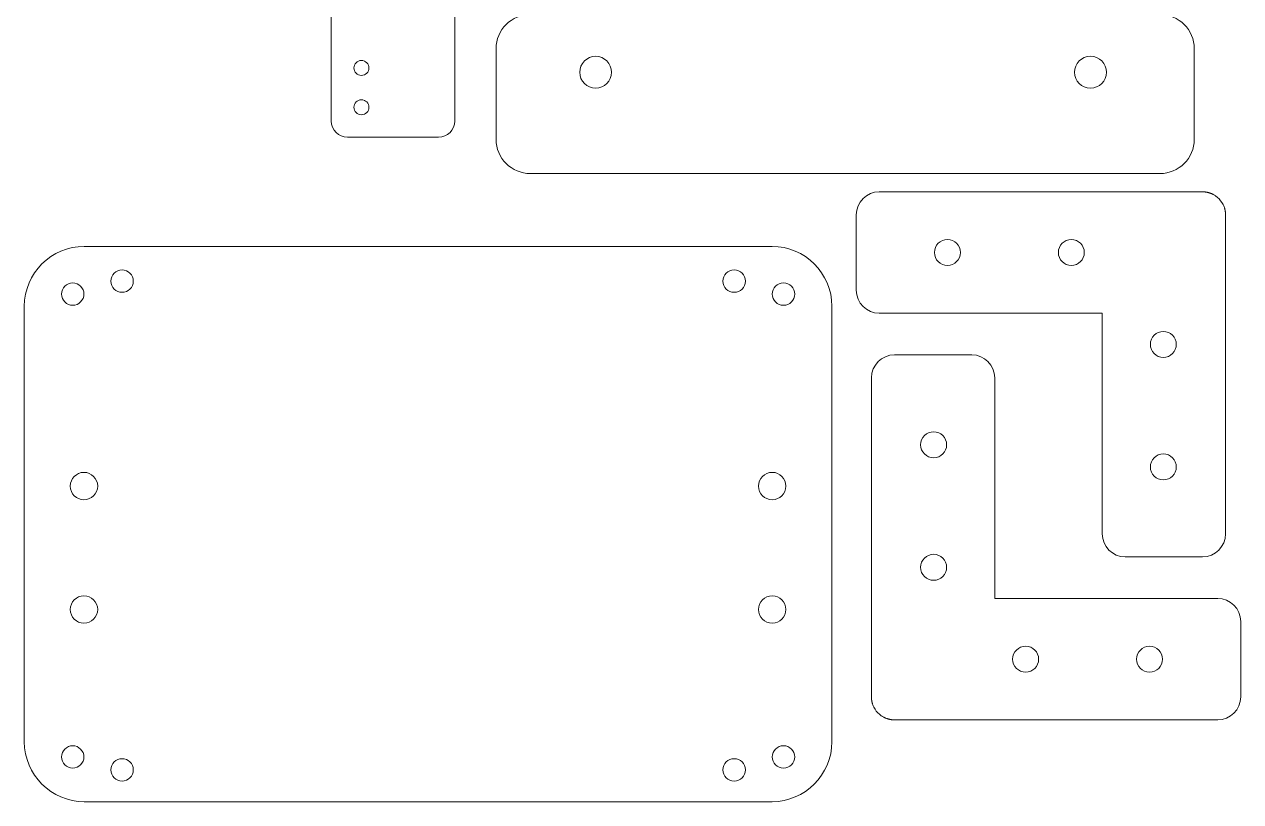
# Model space of a CAD drawing. Header units: centimetres. Extents: x -18.7 to 18.7, y -29.2 to 29.2.
# Drawn here: x -0.95 to 18.73, y -6.36 to 6.23 of the extents above; entities that cross this region are included whole.
import ezdxf

# ---------------------------------------------------------------- set-up
doc = ezdxf.new("R2010")
doc.units = ezdxf.units.CM
doc.header["$MEASUREMENT"] = 0
doc.layers.add('Capa 1', color=7, linetype='Continuous')

msp = doc.modelspace()

# ---------------------------------------------------------------- linework, layer by layer
at = {"layer": 'Capa 1', "color": 250, "lineweight": 20}
for centre, major_axis in [((8.29394, 5.45067), (0, 0.2574)), ((16.29854, 5.45067), (0, 0.2574)), ((0.63388, 2.06851), (0, 0.18114)), ((10.53542, 2.06851), (0, 0.18114)), ((-0.16424, 1.85887), (0, 0.18114)), ((11.33354, 1.85887), (0, 0.18114)), ((0.01815, -1.24919), (0, 0.22126)), ((11.15115, -1.24919), (0, 0.22126)), ((0.01815, -3.24903), (0, 0.22126)), ((11.15115, -3.24903), (0, 0.22126)), ((-0.16424, -5.63541), (0, 0.18114)), ((11.33354, -5.63541), (0, 0.18114)), ((0.63388, -5.84505), (0, 0.18114)), ((10.53542, -5.84505), (0, 0.18114))]:
    msp.add_ellipse(centre, major_axis=major_axis, ratio=1, dxfattribs=at)
for points, knots in [([(7.25306, 11.40814), (7.25306, 11.40814), (17.40721, 11.40814), (17.40721, 11.40814), (17.40721, 11.40814), (17.72062, 11.40814), (17.97704, 11.15172), (17.97704, 10.83831), (17.97704, 10.83831), (17.97704, 10.83831), (17.97704, 9.33841), (17.97704, 9.33841), (17.97704, 9.33841), (17.97704, 9.025), (17.72062, 8.76858), (17.40721, 8.76858), (17.40721, 8.76858), (17.40721, 8.76858), (16.97778, 8.76858), (16.97778, 8.76858), (16.97778, 8.76858), (16.97778, 8.76858), (16.98077, 6.38604), (16.98077, 6.38604), (16.98077, 6.38604), (16.98077, 6.38604), (17.42099, 6.38604), (17.42099, 6.38604), (17.42099, 6.38604), (17.72682, 6.38604), (17.97704, 6.13582), (17.97704, 5.82999), (17.97704, 5.82999), (17.97704, 5.82999), (17.97704, 4.36638), (17.97704, 4.36638), (17.97704, 4.36638), (17.97704, 4.06055), (17.72682, 3.81033), (17.42099, 3.81033), (17.42099, 3.81033), (17.42099, 3.81033), (7.23928, 3.81033), (7.23928, 3.81033), (7.23928, 3.81033), (6.93345, 3.81033), (6.68323, 4.06055), (6.68323, 4.36638), (6.68323, 4.36638), (6.68323, 4.36638), (6.68323, 5.82999), (6.68323, 5.82999), (6.68323, 5.82999), (6.68323, 6.13582), (6.93345, 6.38604), (7.23928, 6.38604), (7.23928, 6.38604), (7.23928, 6.38604), (7.6795, 6.38604), (7.6795, 6.38604), (7.6795, 6.38604), (7.6795, 6.38604), (7.6825, 8.76858), (7.6825, 8.76858), (7.6825, 8.76858), (7.6825, 8.76858), (7.25306, 8.76858), (7.25306, 8.76858), (7.25306, 8.76858), (6.93966, 8.76858), (6.68323, 9.025), (6.68323, 9.33841), (6.68323, 9.33841), (6.68323, 9.33841), (6.68323, 10.83831), (6.68323, 10.83831), (6.68323, 10.83831), (6.68323, 11.15172), (6.93965, 11.40814), (7.25306, 11.40814)], [0, 0, 0, 0, 0.04761905, 0.04761905, 0.04761905, 0.04761905, 0.0952381, 0.0952381, 0.0952381, 0.0952381, 0.14285714, 0.14285714, 0.14285714, 0.14285714, 0.19047619, 0.19047619, 0.19047619, 0.19047619, 0.23809524, 0.23809524, 0.23809524, 0.23809524, 0.28571429, 0.28571429, 0.28571429, 0.28571429, 0.33333333, 0.33333333, 0.33333333, 0.33333333, 0.38095238, 0.38095238, 0.38095238, 0.38095238, 0.42857143, 0.42857143, 0.42857143, 0.42857143, 0.47619048, 0.47619048, 0.47619048, 0.47619048, 0.52380952, 0.52380952, 0.52380952, 0.52380952, 0.57142857, 0.57142857, 0.57142857, 0.57142857, 0.61904762, 0.61904762, 0.61904762, 0.61904762, 0.66666667, 0.66666667, 0.66666667, 0.66666667, 0.71428571, 0.71428571, 0.71428571, 0.71428571, 0.76190476, 0.76190476, 0.76190476, 0.76190476, 0.80952381, 0.80952381, 0.80952381, 0.80952381, 0.85714286, 0.85714286, 0.85714286, 0.85714286, 0.9047619, 0.9047619, 0.9047619, 0.9047619, 1, 1, 1, 1]), ([(6.01574, 7.69432), (6.01574, 7.69432), (6.01574, 4.66054), (6.01574, 4.66054), (6.01574, 4.66054), (6.01574, 4.51645), (5.89785, 4.39856), (5.75376, 4.39856), (5.75376, 4.39856), (5.75376, 4.39856), (4.28052, 4.39856), (4.28052, 4.39856), (4.28052, 4.39856), (4.13643, 4.39856), (4.01854, 4.51645), (4.01854, 4.66054), (4.01854, 4.66054), (4.01854, 4.66054), (4.01854, 7.69432), (4.01854, 7.69432), (4.01854, 7.69432), (4.01854, 7.83841), (4.13643, 7.9563), (4.28052, 7.9563), (4.28052, 7.9563), (4.28052, 7.9563), (5.75376, 7.9563), (5.75376, 7.9563), (5.75376, 7.9563), (5.89785, 7.9563), (6.01574, 7.83841), (6.01574, 7.69432)], [0, 0, 0, 0, 0.11111111, 0.11111111, 0.11111111, 0.11111111, 0.22222222, 0.22222222, 0.22222222, 0.22222222, 0.33333333, 0.33333333, 0.33333333, 0.33333333, 0.44444444, 0.44444444, 0.44444444, 0.44444444, 0.55555556, 0.55555556, 0.55555556, 0.55555556, 0.66666667, 0.66666667, 0.66666667, 0.66666667, 0.77777778, 0.77777778, 0.77777778, 0.77777778, 1, 1, 1, 1]), ([(4.62752, 5.51926), (4.62752, 5.58617), (4.57328, 5.64041), (4.50637, 5.64041), (4.50637, 5.64041), (4.43946, 5.64041), (4.38522, 5.58617), (4.38522, 5.51926), (4.38522, 5.51926), (4.38522, 5.45235), (4.43946, 5.39811), (4.50637, 5.39811), (4.50637, 5.39811), (4.57328, 5.39811), (4.62752, 5.45235), (4.62752, 5.51926)], [0, 0, 0, 0, 0.2, 0.2, 0.2, 0.2, 0.4, 0.4, 0.4, 0.4, 0.6, 0.6, 0.6, 0.6, 1, 1, 1, 1]), ([(4.62752, 4.8835), (4.62752, 4.95041), (4.57328, 5.00465), (4.50637, 5.00465), (4.50637, 5.00465), (4.43946, 5.00465), (4.38522, 4.95041), (4.38522, 4.8835), (4.38522, 4.8835), (4.38522, 4.81659), (4.43946, 4.76235), (4.50637, 4.76235), (4.50637, 4.76235), (4.57328, 4.76235), (4.62752, 4.81659), (4.62752, 4.8835)], [0, 0, 0, 0, 0.2, 0.2, 0.2, 0.2, 0.4, 0.4, 0.4, 0.4, 0.6, 0.6, 0.6, 0.6, 1, 1, 1, 1]), ([(18.48348, 3.1411), (18.48348, 3.1411), (18.48348, 1.92183), (18.48348, 1.92183), (18.48348, 1.92183), (18.48348, 1.92183), (18.48348, -2.022), (18.48348, -2.022), (18.48348, -2.022), (18.48348, -2.22728), (18.31619, -2.39524), (18.11172, -2.39524), (18.11172, -2.39524), (18.11172, -2.39524), (16.86008, -2.39524), (16.86008, -2.39524), (16.86008, -2.39524), (16.6556, -2.39524), (16.48831, -2.22728), (16.48831, -2.022), (16.48831, -2.022), (16.48831, -2.022), (16.48831, 1.54863), (16.48831, 1.54863), (16.48831, 1.54863), (16.48831, 1.54863), (12.8821, 1.54863), (12.8821, 1.54863), (12.8821, 1.54863), (12.67765, 1.54863), (12.51037, 1.71657), (12.51037, 1.92183), (12.51037, 1.92183), (12.51037, 1.92183), (12.51037, 3.14114), (12.51037, 3.14114), (12.51037, 3.14114), (12.51037, 3.3464), (12.67765, 3.51434), (12.8821, 3.51434), (12.8821, 3.51434), (12.8821, 3.51434), (16.86008, 3.51434), (16.86008, 3.51434), (16.86008, 3.51434), (16.86008, 3.51434), (18.11172, 3.51434), (18.11172, 3.51434), (18.11172, 3.51434), (18.11172, 3.51434), (18.11175, 3.51434), (18.11175, 3.51434), (18.11175, 3.51434), (18.11493, 3.51434), (18.11811, 3.5143), (18.12127, 3.51422), (18.12127, 3.51422), (18.12127, 3.51422), (18.1213, 3.51422), (18.1213, 3.51422), (18.1213, 3.51422), (18.12447, 3.51414), (18.12762, 3.51402), (18.13077, 3.51385), (18.13077, 3.51385), (18.13077, 3.51385), (18.1308, 3.51385), (18.1308, 3.51385), (18.1308, 3.51385), (18.13395, 3.51369), (18.13709, 3.51349), (18.14021, 3.51325), (18.14021, 3.51325), (18.14021, 3.51325), (18.14024, 3.51325), (18.14024, 3.51325), (18.14024, 3.51325), (18.14337, 3.51301), (18.14649, 3.51272), (18.14959, 3.5124), (18.14959, 3.5124), (18.14959, 3.5124), (18.14962, 3.5124), (18.14962, 3.5124), (18.14962, 3.5124), (18.15273, 3.51208), (18.15581, 3.51173), (18.1589, 3.51133), (18.1589, 3.51133), (18.1589, 3.51133), (18.15892, 3.51133), (18.15892, 3.51133), (18.15892, 3.51133), (18.16201, 3.51093), (18.16507, 3.5105), (18.16813, 3.51002), (18.16813, 3.51002), (18.16813, 3.51002), (18.16816, 3.51002), (18.16816, 3.51002), (18.16816, 3.51002), (18.17122, 3.50955), (18.17427, 3.50903), (18.17731, 3.50848), (18.17731, 3.50848), (18.17731, 3.50848), (18.17733, 3.50848), (18.17733, 3.50848), (18.17733, 3.50848), (18.18037, 3.50793), (18.18339, 3.50734), (18.1864, 3.50672), (18.1864, 3.50672), (18.1864, 3.50672), (18.18642, 3.50672), (18.18642, 3.50672), (18.18642, 3.50672), (18.18943, 3.5061), (18.19242, 3.50544), (18.19541, 3.50474), (18.19541, 3.50474), (18.19541, 3.50474), (18.19544, 3.50474), (18.19544, 3.50474), (18.19544, 3.50474), (18.19841, 3.50404), (18.20138, 3.50331), (18.20434, 3.50254), (18.20434, 3.50254), (18.20434, 3.50254), (18.20436, 3.50254), (18.20436, 3.50254), (18.20436, 3.50254), (18.20732, 3.50177), (18.21026, 3.50096), (18.2132, 3.50012), (18.2132, 3.50012), (18.2132, 3.50012), (18.21322, 3.50012), (18.21322, 3.50012), (18.21322, 3.50012), (18.21614, 3.49928), (18.21905, 3.4984), (18.22195, 3.49749), (18.22195, 3.49749), (18.22195, 3.49749), (18.22197, 3.49749), (18.22197, 3.49749), (18.22197, 3.49749), (18.22777, 3.49566), (18.23353, 3.49369), (18.2392, 3.4916), (18.2392, 3.4916), (18.2392, 3.4916), (18.23922, 3.4916), (18.23922, 3.4916), (18.23922, 3.4916), (18.2449, 3.4895), (18.25052, 3.48725), (18.25607, 3.48489), (18.25607, 3.48489), (18.25607, 3.48489), (18.25609, 3.48489), (18.25609, 3.48489), (18.25609, 3.48489), (18.25886, 3.48371), (18.26161, 3.48249), (18.26434, 3.48124), (18.26434, 3.48124), (18.26434, 3.48124), (18.26436, 3.48124), (18.26436, 3.48124), (18.26436, 3.48124), (18.2671, 3.47999), (18.26982, 3.4787), (18.27252, 3.47739), (18.27252, 3.47739), (18.27252, 3.47739), (18.27254, 3.47739), (18.27254, 3.47739), (18.27254, 3.47739), (18.27524, 3.47608), (18.27793, 3.47472), (18.28059, 3.47335), (18.28059, 3.47335), (18.28059, 3.47335), (18.2806, 3.47335), (18.2806, 3.47335), (18.2806, 3.47335), (18.28861, 3.46921), (18.29646, 3.4648), (18.30412, 3.46011), (18.30412, 3.46011), (18.30412, 3.46011), (18.30413, 3.46011), (18.30413, 3.46011), (18.30413, 3.46011), (18.30668, 3.45855), (18.30921, 3.45696), (18.31172, 3.45533), (18.31172, 3.45533), (18.31172, 3.45533), (18.31173, 3.45533), (18.31173, 3.45533), (18.31173, 3.45533), (18.32682, 3.44559), (18.34116, 3.4348), (18.35467, 3.42305), (18.35467, 3.42305), (18.35467, 3.42305), (18.35467, 3.42304), (18.35467, 3.42304), (18.35467, 3.42304), (18.39068, 3.39169), (18.42068, 3.35356), (18.44265, 3.31066), (18.44265, 3.31066), (18.44265, 3.31066), (18.44265, 3.31064), (18.44265, 3.31064), (18.44265, 3.31064), (18.45089, 3.29455), (18.45799, 3.2778), (18.46387, 3.26048), (18.46387, 3.26048), (18.46484, 3.2576), (18.46579, 3.25471), (18.4667, 3.2518), (18.4667, 3.2518), (18.4667, 3.2518), (18.4667, 3.25177), (18.4667, 3.25177), (18.4667, 3.25177), (18.4676, 3.24886), (18.46848, 3.24595), (18.46932, 3.24301), (18.46932, 3.24301), (18.46932, 3.24301), (18.46932, 3.24298), (18.46932, 3.24298), (18.46932, 3.24298), (18.47015, 3.24004), (18.47096, 3.23709), (18.47173, 3.23412), (18.47173, 3.23412), (18.47173, 3.23412), (18.47173, 3.23409), (18.47173, 3.23409), (18.47173, 3.23409), (18.47249, 3.23112), (18.47323, 3.22815), (18.47392, 3.22516), (18.47392, 3.22516), (18.47392, 3.22516), (18.47392, 3.22513), (18.47392, 3.22513), (18.47392, 3.22513), (18.47461, 3.22214), (18.47526, 3.21913), (18.47589, 3.21611), (18.47589, 3.21611), (18.47589, 3.21611), (18.47589, 3.21608), (18.47589, 3.21608), (18.47589, 3.21608), (18.47651, 3.21306), (18.47711, 3.21003), (18.47764, 3.20698), (18.47764, 3.20698), (18.47764, 3.20698), (18.47764, 3.20695), (18.47764, 3.20695), (18.47764, 3.20695), (18.47819, 3.20391), (18.47871, 3.20085), (18.47918, 3.19778), (18.47918, 3.19778), (18.47918, 3.19778), (18.47918, 3.19774), (18.47918, 3.19774), (18.47918, 3.19774), (18.47965, 3.19467), (18.48008, 3.1916), (18.48048, 3.1885), (18.48048, 3.1885), (18.48048, 3.1885), (18.48048, 3.18847), (18.48048, 3.18847), (18.48048, 3.18847), (18.48087, 3.18538), (18.48123, 3.18228), (18.48155, 3.17916), (18.48155, 3.17916), (18.48155, 3.17916), (18.48155, 3.17912), (18.48155, 3.17912), (18.48155, 3.17912), (18.48187, 3.176), (18.48216, 3.17289), (18.48239, 3.16975), (18.48239, 3.16975), (18.48239, 3.16975), (18.48239, 3.16971), (18.48239, 3.16971), (18.48239, 3.16971), (18.48263, 3.16658), (18.48283, 3.16343), (18.48299, 3.16027), (18.48299, 3.16027), (18.48299, 3.16027), (18.48299, 3.16023), (18.48299, 3.16023), (18.48299, 3.16023), (18.48315, 3.15708), (18.48328, 3.1539), (18.48336, 3.15073), (18.48336, 3.15073), (18.48336, 3.15073), (18.48336, 3.15069), (18.48336, 3.15069), (18.48336, 3.15069), (18.48344, 3.14751), (18.48347, 3.14434), (18.48348, 3.14114), (18.48348, 3.14114), (18.48348, 3.14114), (18.48348, 3.1411), (18.48348, 3.1411)], [0, 0, 0, 0, 0.01204819, 0.01204819, 0.01204819, 0.01204819, 0.02409639, 0.02409639, 0.02409639, 0.02409639, 0.03614458, 0.03614458, 0.03614458, 0.03614458, 0.04819277, 0.04819277, 0.04819277, 0.04819277, 0.06024096, 0.06024096, 0.06024096, 0.06024096, 0.07228916, 0.07228916, 0.07228916, 0.07228916, 0.08433735, 0.08433735, 0.08433735, 0.08433735, 0.09638554, 0.09638554, 0.09638554, 0.09638554, 0.10843373, 0.10843373, 0.10843373, 0.10843373, 0.12048193, 0.12048193, 0.12048193, 0.12048193, 0.13253012, 0.13253012, 0.13253012, 0.13253012, 0.14457831, 0.14457831, 0.14457831, 0.14457831, 0.15662651, 0.15662651, 0.15662651, 0.15662651, 0.1686747, 0.1686747, 0.1686747, 0.1686747, 0.18072289, 0.18072289, 0.18072289, 0.18072289, 0.19277108, 0.19277108, 0.19277108, 0.19277108, 0.20481928, 0.20481928, 0.20481928, 0.20481928, 0.21686747, 0.21686747, 0.21686747, 0.21686747, 0.22891566, 0.22891566, 0.22891566, 0.22891566, 0.24096386, 0.24096386, 0.24096386, 0.24096386, 0.25301205, 0.25301205, 0.25301205, 0.25301205, 0.26506024, 0.26506024, 0.26506024, 0.26506024, 0.27710843, 0.27710843, 0.27710843, 0.27710843, 0.28915663, 0.28915663, 0.28915663, 0.28915663, 0.30120482, 0.30120482, 0.30120482, 0.30120482, 0.31325301, 0.31325301, 0.31325301, 0.31325301, 0.3253012, 0.3253012, 0.3253012, 0.3253012, 0.3373494, 0.3373494, 0.3373494, 0.3373494, 0.34939759, 0.34939759, 0.34939759, 0.34939759, 0.36144578, 0.36144578, 0.36144578, 0.36144578, 0.37349398, 0.37349398, 0.37349398, 0.37349398, 0.38554217, 0.38554217, 0.38554217, 0.38554217, 0.39759036, 0.39759036, 0.39759036, 0.39759036, 0.40963855, 0.40963855, 0.40963855, 0.40963855, 0.42168675, 0.42168675, 0.42168675, 0.42168675, 0.43373494, 0.43373494, 0.43373494, 0.43373494, 0.44578313, 0.44578313, 0.44578313, 0.44578313, 0.45783133, 0.45783133, 0.45783133, 0.45783133, 0.46987952, 0.46987952, 0.46987952, 0.46987952, 0.48192771, 0.48192771, 0.48192771, 0.48192771, 0.4939759, 0.4939759, 0.4939759, 0.4939759, 0.5060241, 0.5060241, 0.5060241, 0.5060241, 0.51807229, 0.51807229, 0.51807229, 0.51807229, 0.53012048, 0.53012048, 0.53012048, 0.53012048, 0.54216867, 0.54216867, 0.54216867, 0.54216867, 0.55421687, 0.55421687, 0.55421687, 0.55421687, 0.56626506, 0.56626506, 0.56626506, 0.56626506, 0.57831325, 0.57831325, 0.57831325, 0.57831325, 0.59036145, 0.59036145, 0.59036145, 0.59036145, 0.60240964, 0.60240964, 0.60240964, 0.60240964, 0.61445783, 0.61445783, 0.61445783, 0.61445783, 0.62650602, 0.62650602, 0.62650602, 0.62650602, 0.63855422, 0.63855422, 0.63855422, 0.63855422, 0.65060241, 0.65060241, 0.65060241, 0.65060241, 0.6626506, 0.6626506, 0.6626506, 0.6626506, 0.6746988, 0.6746988, 0.6746988, 0.6746988, 0.68674699, 0.68674699, 0.68674699, 0.68674699, 0.69879518, 0.69879518, 0.69879518, 0.69879518, 0.71084337, 0.71084337, 0.71084337, 0.71084337, 0.72289157, 0.72289157, 0.72289157, 0.72289157, 0.73493976, 0.73493976, 0.73493976, 0.73493976, 0.74698795, 0.74698795, 0.74698795, 0.74698795, 0.75903614, 0.75903614, 0.75903614, 0.75903614, 0.77108434, 0.77108434, 0.77108434, 0.77108434, 0.78313253, 0.78313253, 0.78313253, 0.78313253, 0.79518072, 0.79518072, 0.79518072, 0.79518072, 0.80722892, 0.80722892, 0.80722892, 0.80722892, 0.81927711, 0.81927711, 0.81927711, 0.81927711, 0.8313253, 0.8313253, 0.8313253, 0.8313253, 0.84337349, 0.84337349, 0.84337349, 0.84337349, 0.85542169, 0.85542169, 0.85542169, 0.85542169, 0.86746988, 0.86746988, 0.86746988, 0.86746988, 0.87951807, 0.87951807, 0.87951807, 0.87951807, 0.89156627, 0.89156627, 0.89156627, 0.89156627, 0.90361446, 0.90361446, 0.90361446, 0.90361446, 0.91566265, 0.91566265, 0.91566265, 0.91566265, 0.92771084, 0.92771084, 0.92771084, 0.92771084, 0.93975904, 0.93975904, 0.93975904, 0.93975904, 0.95180723, 0.95180723, 0.95180723, 0.95180723, 0.96385542, 0.96385542, 0.96385542, 0.96385542, 0.97590361, 0.97590361, 0.97590361, 0.97590361, 1, 1, 1, 1]), ([(11.14766, 2.6313), (11.14766, 2.6313), (0.02164, 2.6313), (0.02164, 2.6313), (0.02164, 2.6313), (-0.51106, 2.6313), (-0.9469, 2.19546), (-0.9469, 1.66276), (-0.9469, 1.66276), (-0.9469, 1.66276), (-0.9469, -5.39115), (-0.9469, -5.39115), (-0.9469, -5.39115), (-0.9469, -5.92385), (-0.51106, -6.35969), (0.02164, -6.35969), (0.02164, -6.35969), (0.02164, -6.35969), (11.14766, -6.35969), (11.14766, -6.35969), (11.14766, -6.35969), (11.68036, -6.35969), (12.1162, -5.92385), (12.1162, -5.39115), (12.1162, -5.39115), (12.1162, -5.39115), (12.1162, 1.66276), (12.1162, 1.66276), (12.1162, 1.66276), (12.1162, 2.19546), (11.68036, 2.6313), (11.14766, 2.6313)], [0, 0, 0, 0, 0.11111111, 0.11111111, 0.11111111, 0.11111111, 0.22222222, 0.22222222, 0.22222222, 0.22222222, 0.33333333, 0.33333333, 0.33333333, 0.33333333, 0.44444444, 0.44444444, 0.44444444, 0.44444444, 0.55555556, 0.55555556, 0.55555556, 0.55555556, 0.66666667, 0.66666667, 0.66666667, 0.66666667, 0.77777778, 0.77777778, 0.77777778, 0.77777778, 1, 1, 1, 1]), ([(14.19472, 2.53265), (14.19472, 2.64868), (14.10066, 2.74274), (13.98463, 2.74274), (13.98463, 2.74274), (13.86859, 2.74274), (13.77453, 2.64868), (13.77453, 2.53265), (13.77453, 2.53265), (13.77453, 2.41661), (13.86859, 2.32255), (13.98463, 2.32255), (13.98463, 2.32255), (14.10066, 2.32255), (14.19472, 2.41661), (14.19472, 2.53265)], [0, 0, 0, 0, 0.2, 0.2, 0.2, 0.2, 0.4, 0.4, 0.4, 0.4, 0.6, 0.6, 0.6, 0.6, 1, 1, 1, 1]), ([(16.19895, 2.53265), (16.19895, 2.64868), (16.10489, 2.74274), (15.98886, 2.74274), (15.98886, 2.74274), (15.87282, 2.74274), (15.77876, 2.64868), (15.77876, 2.53265), (15.77876, 2.53265), (15.77876, 2.41661), (15.87282, 2.32255), (15.98886, 2.32255), (15.98886, 2.32255), (16.10489, 2.32255), (16.19895, 2.41661), (16.19895, 2.53265)], [0, 0, 0, 0, 0.2, 0.2, 0.2, 0.2, 0.4, 0.4, 0.4, 0.4, 0.6, 0.6, 0.6, 0.6, 1, 1, 1, 1]), ([(17.68723, 1.04436), (17.68723, 1.16039), (17.59317, 1.25445), (17.47714, 1.25445), (17.47714, 1.25445), (17.3611, 1.25445), (17.26704, 1.16039), (17.26704, 1.04436), (17.26704, 1.04436), (17.26704, 0.92832), (17.3611, 0.83426), (17.47714, 0.83426), (17.47714, 0.83426), (17.59317, 0.83426), (17.68723, 0.92832), (17.68723, 1.04436)], [0, 0, 0, 0, 0.2, 0.2, 0.2, 0.2, 0.4, 0.4, 0.4, 0.4, 0.6, 0.6, 0.6, 0.6, 1, 1, 1, 1]), ([(12.75501, -4.66149), (12.75501, -4.66149), (12.75501, -3.44222), (12.75501, -3.44222), (12.75501, -3.44222), (12.75501, -3.44222), (12.75501, 0.50161), (12.75501, 0.50161), (12.75501, 0.50161), (12.75501, 0.70689), (12.9223, 0.87485), (13.12677, 0.87485), (13.12677, 0.87485), (13.12677, 0.87485), (14.37841, 0.87485), (14.37841, 0.87485), (14.37841, 0.87485), (14.58289, 0.87485), (14.75018, 0.70689), (14.75018, 0.50161), (14.75018, 0.50161), (14.75018, 0.50161), (14.75018, -3.06902), (14.75018, -3.06902), (14.75018, -3.06902), (14.75018, -3.06902), (18.35639, -3.06902), (18.35639, -3.06902), (18.35639, -3.06902), (18.56084, -3.06902), (18.72812, -3.23696), (18.72812, -3.44222), (18.72812, -3.44222), (18.72812, -3.44222), (18.72812, -4.66153), (18.72812, -4.66153), (18.72812, -4.66153), (18.72812, -4.86679), (18.56084, -5.03473), (18.35639, -5.03473), (18.35639, -5.03473), (18.35639, -5.03473), (14.37841, -5.03473), (14.37841, -5.03473), (14.37841, -5.03473), (14.37841, -5.03473), (13.12677, -5.03473), (13.12677, -5.03473), (13.12677, -5.03473), (13.12677, -5.03473), (13.12674, -5.03473), (13.12674, -5.03473), (13.12674, -5.03473), (13.12356, -5.03473), (13.12038, -5.03469), (13.11722, -5.03461), (13.11722, -5.03461), (13.11722, -5.03461), (13.11719, -5.03461), (13.11719, -5.03461), (13.11719, -5.03461), (13.11402, -5.03453), (13.11087, -5.03441), (13.10772, -5.03424), (13.10772, -5.03424), (13.10772, -5.03424), (13.10769, -5.03424), (13.10769, -5.03424), (13.10769, -5.03424), (13.10454, -5.03408), (13.1014, -5.03388), (13.09828, -5.03364), (13.09828, -5.03364), (13.09828, -5.03364), (13.09825, -5.03364), (13.09825, -5.03364), (13.09825, -5.03364), (13.09512, -5.0334), (13.092, -5.03311), (13.0889, -5.03279), (13.0889, -5.03279), (13.0889, -5.03279), (13.08887, -5.03279), (13.08887, -5.03279), (13.08887, -5.03279), (13.08576, -5.03247), (13.08268, -5.03212), (13.07959, -5.03172), (13.07959, -5.03172), (13.07959, -5.03172), (13.07957, -5.03172), (13.07957, -5.03172), (13.07957, -5.03172), (13.07648, -5.03132), (13.07342, -5.03089), (13.07036, -5.03041), (13.07036, -5.03041), (13.07036, -5.03041), (13.07033, -5.03041), (13.07033, -5.03041), (13.07033, -5.03041), (13.06727, -5.02994), (13.06422, -5.02942), (13.06118, -5.02887), (13.06118, -5.02887), (13.06118, -5.02887), (13.06116, -5.02887), (13.06116, -5.02887), (13.06116, -5.02887), (13.05812, -5.02832), (13.0551, -5.02773), (13.05209, -5.02711), (13.05209, -5.02711), (13.05209, -5.02711), (13.05207, -5.02711), (13.05207, -5.02711), (13.05207, -5.02711), (13.04906, -5.02649), (13.04607, -5.02583), (13.04308, -5.02513), (13.04308, -5.02513), (13.04308, -5.02513), (13.04305, -5.02513), (13.04305, -5.02513), (13.04305, -5.02513), (13.04008, -5.02443), (13.03711, -5.0237), (13.03415, -5.02293), (13.03415, -5.02293), (13.03415, -5.02293), (13.03413, -5.02293), (13.03413, -5.02293), (13.03413, -5.02293), (13.03117, -5.02216), (13.02823, -5.02135), (13.02529, -5.02051), (13.02529, -5.02051), (13.02529, -5.02051), (13.02527, -5.02051), (13.02527, -5.02051), (13.02527, -5.02051), (13.02235, -5.01967), (13.01944, -5.01879), (13.01654, -5.01788), (13.01654, -5.01788), (13.01654, -5.01788), (13.01652, -5.01788), (13.01652, -5.01788), (13.01652, -5.01788), (13.01072, -5.01605), (13.00496, -5.01408), (12.99929, -5.01199), (12.99929, -5.01199), (12.99929, -5.01199), (12.99927, -5.01199), (12.99927, -5.01199), (12.99927, -5.01199), (12.99359, -5.00989), (12.98797, -5.00764), (12.98242, -5.00528), (12.98242, -5.00528), (12.98242, -5.00528), (12.9824, -5.00528), (12.9824, -5.00528), (12.9824, -5.00528), (12.97963, -5.0041), (12.97688, -5.00288), (12.97415, -5.00163), (12.97415, -5.00163), (12.97415, -5.00163), (12.97413, -5.00163), (12.97413, -5.00163), (12.97413, -5.00163), (12.97139, -5.00038), (12.96867, -4.99909), (12.96597, -4.99778), (12.96597, -4.99778), (12.96597, -4.99778), (12.96595, -4.99778), (12.96595, -4.99778), (12.96595, -4.99778), (12.96325, -4.99647), (12.96056, -4.99511), (12.9579, -4.99374), (12.9579, -4.99374), (12.9579, -4.99374), (12.95789, -4.99374), (12.95789, -4.99374), (12.95789, -4.99374), (12.94988, -4.9896), (12.94203, -4.98519), (12.93437, -4.9805), (12.93437, -4.9805), (12.93437, -4.9805), (12.93436, -4.9805), (12.93436, -4.9805), (12.93436, -4.9805), (12.93181, -4.97894), (12.92928, -4.97735), (12.92677, -4.97572), (12.92677, -4.97572), (12.92677, -4.97572), (12.92676, -4.97572), (12.92676, -4.97572), (12.92676, -4.97572), (12.91167, -4.96598), (12.89733, -4.95519), (12.88382, -4.94344), (12.88382, -4.94344), (12.88382, -4.94344), (12.88382, -4.94343), (12.88382, -4.94343), (12.88382, -4.94343), (12.84781, -4.91208), (12.81781, -4.87395), (12.79584, -4.83105), (12.79584, -4.83105), (12.79584, -4.83105), (12.79584, -4.83103), (12.79584, -4.83103), (12.79584, -4.83103), (12.7876, -4.81494), (12.7805, -4.79819), (12.77462, -4.78087), (12.77462, -4.78087), (12.77365, -4.77799), (12.7727, -4.7751), (12.77179, -4.77219), (12.77179, -4.77219), (12.77179, -4.77219), (12.77179, -4.77216), (12.77179, -4.77216), (12.77179, -4.77216), (12.77089, -4.76925), (12.77001, -4.76634), (12.76917, -4.7634), (12.76917, -4.7634), (12.76917, -4.7634), (12.76917, -4.76337), (12.76917, -4.76337), (12.76917, -4.76337), (12.76834, -4.76043), (12.76753, -4.75748), (12.76676, -4.75451), (12.76676, -4.75451), (12.76676, -4.75451), (12.76676, -4.75448), (12.76676, -4.75448), (12.76676, -4.75448), (12.766, -4.75151), (12.76526, -4.74854), (12.76457, -4.74555), (12.76457, -4.74555), (12.76457, -4.74555), (12.76457, -4.74552), (12.76457, -4.74552), (12.76457, -4.74552), (12.76388, -4.74253), (12.76323, -4.73952), (12.7626, -4.7365), (12.7626, -4.7365), (12.7626, -4.7365), (12.7626, -4.73647), (12.7626, -4.73647), (12.7626, -4.73647), (12.76198, -4.73345), (12.76138, -4.73042), (12.76085, -4.72737), (12.76085, -4.72737), (12.76085, -4.72737), (12.76085, -4.72734), (12.76085, -4.72734), (12.76085, -4.72734), (12.7603, -4.7243), (12.75978, -4.72124), (12.75931, -4.71817), (12.75931, -4.71817), (12.75931, -4.71817), (12.75931, -4.71813), (12.75931, -4.71813), (12.75931, -4.71813), (12.75884, -4.71506), (12.75841, -4.71199), (12.75801, -4.70889), (12.75801, -4.70889), (12.75801, -4.70889), (12.75801, -4.70886), (12.75801, -4.70886), (12.75801, -4.70886), (12.75762, -4.70577), (12.75726, -4.70267), (12.75694, -4.69955), (12.75694, -4.69955), (12.75694, -4.69955), (12.75694, -4.69951), (12.75694, -4.69951), (12.75694, -4.69951), (12.75662, -4.69639), (12.75633, -4.69328), (12.7561, -4.69014), (12.7561, -4.69014), (12.7561, -4.69014), (12.7561, -4.6901), (12.7561, -4.6901), (12.7561, -4.6901), (12.75586, -4.68697), (12.75566, -4.68382), (12.7555, -4.68066), (12.7555, -4.68066), (12.7555, -4.68066), (12.7555, -4.68062), (12.7555, -4.68062), (12.7555, -4.68062), (12.75534, -4.67747), (12.75521, -4.67429), (12.75513, -4.67112), (12.75513, -4.67112), (12.75513, -4.67112), (12.75513, -4.67108), (12.75513, -4.67108), (12.75513, -4.67108), (12.75505, -4.6679), (12.75502, -4.66473), (12.75501, -4.66153), (12.75501, -4.66153), (12.75501, -4.66153), (12.75501, -4.66149), (12.75501, -4.66149)], [0, 0, 0, 0, 0.01204819, 0.01204819, 0.01204819, 0.01204819, 0.02409639, 0.02409639, 0.02409639, 0.02409639, 0.03614458, 0.03614458, 0.03614458, 0.03614458, 0.04819277, 0.04819277, 0.04819277, 0.04819277, 0.06024096, 0.06024096, 0.06024096, 0.06024096, 0.07228916, 0.07228916, 0.07228916, 0.07228916, 0.08433735, 0.08433735, 0.08433735, 0.08433735, 0.09638554, 0.09638554, 0.09638554, 0.09638554, 0.10843373, 0.10843373, 0.10843373, 0.10843373, 0.12048193, 0.12048193, 0.12048193, 0.12048193, 0.13253012, 0.13253012, 0.13253012, 0.13253012, 0.14457831, 0.14457831, 0.14457831, 0.14457831, 0.15662651, 0.15662651, 0.15662651, 0.15662651, 0.1686747, 0.1686747, 0.1686747, 0.1686747, 0.18072289, 0.18072289, 0.18072289, 0.18072289, 0.19277108, 0.19277108, 0.19277108, 0.19277108, 0.20481928, 0.20481928, 0.20481928, 0.20481928, 0.21686747, 0.21686747, 0.21686747, 0.21686747, 0.22891566, 0.22891566, 0.22891566, 0.22891566, 0.24096386, 0.24096386, 0.24096386, 0.24096386, 0.25301205, 0.25301205, 0.25301205, 0.25301205, 0.26506024, 0.26506024, 0.26506024, 0.26506024, 0.27710843, 0.27710843, 0.27710843, 0.27710843, 0.28915663, 0.28915663, 0.28915663, 0.28915663, 0.30120482, 0.30120482, 0.30120482, 0.30120482, 0.31325301, 0.31325301, 0.31325301, 0.31325301, 0.3253012, 0.3253012, 0.3253012, 0.3253012, 0.3373494, 0.3373494, 0.3373494, 0.3373494, 0.34939759, 0.34939759, 0.34939759, 0.34939759, 0.36144578, 0.36144578, 0.36144578, 0.36144578, 0.37349398, 0.37349398, 0.37349398, 0.37349398, 0.38554217, 0.38554217, 0.38554217, 0.38554217, 0.39759036, 0.39759036, 0.39759036, 0.39759036, 0.40963855, 0.40963855, 0.40963855, 0.40963855, 0.42168675, 0.42168675, 0.42168675, 0.42168675, 0.43373494, 0.43373494, 0.43373494, 0.43373494, 0.44578313, 0.44578313, 0.44578313, 0.44578313, 0.45783133, 0.45783133, 0.45783133, 0.45783133, 0.46987952, 0.46987952, 0.46987952, 0.46987952, 0.48192771, 0.48192771, 0.48192771, 0.48192771, 0.4939759, 0.4939759, 0.4939759, 0.4939759, 0.5060241, 0.5060241, 0.5060241, 0.5060241, 0.51807229, 0.51807229, 0.51807229, 0.51807229, 0.53012048, 0.53012048, 0.53012048, 0.53012048, 0.54216867, 0.54216867, 0.54216867, 0.54216867, 0.55421687, 0.55421687, 0.55421687, 0.55421687, 0.56626506, 0.56626506, 0.56626506, 0.56626506, 0.57831325, 0.57831325, 0.57831325, 0.57831325, 0.59036145, 0.59036145, 0.59036145, 0.59036145, 0.60240964, 0.60240964, 0.60240964, 0.60240964, 0.61445783, 0.61445783, 0.61445783, 0.61445783, 0.62650602, 0.62650602, 0.62650602, 0.62650602, 0.63855422, 0.63855422, 0.63855422, 0.63855422, 0.65060241, 0.65060241, 0.65060241, 0.65060241, 0.6626506, 0.6626506, 0.6626506, 0.6626506, 0.6746988, 0.6746988, 0.6746988, 0.6746988, 0.68674699, 0.68674699, 0.68674699, 0.68674699, 0.69879518, 0.69879518, 0.69879518, 0.69879518, 0.71084337, 0.71084337, 0.71084337, 0.71084337, 0.72289157, 0.72289157, 0.72289157, 0.72289157, 0.73493976, 0.73493976, 0.73493976, 0.73493976, 0.74698795, 0.74698795, 0.74698795, 0.74698795, 0.75903614, 0.75903614, 0.75903614, 0.75903614, 0.77108434, 0.77108434, 0.77108434, 0.77108434, 0.78313253, 0.78313253, 0.78313253, 0.78313253, 0.79518072, 0.79518072, 0.79518072, 0.79518072, 0.80722892, 0.80722892, 0.80722892, 0.80722892, 0.81927711, 0.81927711, 0.81927711, 0.81927711, 0.8313253, 0.8313253, 0.8313253, 0.8313253, 0.84337349, 0.84337349, 0.84337349, 0.84337349, 0.85542169, 0.85542169, 0.85542169, 0.85542169, 0.86746988, 0.86746988, 0.86746988, 0.86746988, 0.87951807, 0.87951807, 0.87951807, 0.87951807, 0.89156627, 0.89156627, 0.89156627, 0.89156627, 0.90361446, 0.90361446, 0.90361446, 0.90361446, 0.91566265, 0.91566265, 0.91566265, 0.91566265, 0.92771084, 0.92771084, 0.92771084, 0.92771084, 0.93975904, 0.93975904, 0.93975904, 0.93975904, 0.95180723, 0.95180723, 0.95180723, 0.95180723, 0.96385542, 0.96385542, 0.96385542, 0.96385542, 0.97590361, 0.97590361, 0.97590361, 0.97590361, 1, 1, 1, 1]), ([(13.55126, -0.58037), (13.55126, -0.6964), (13.64532, -0.79046), (13.76135, -0.79046), (13.76135, -0.79046), (13.87739, -0.79046), (13.97145, -0.6964), (13.97145, -0.58037), (13.97145, -0.58037), (13.97145, -0.46433), (13.87739, -0.37027), (13.76135, -0.37027), (13.76135, -0.37027), (13.64532, -0.37027), (13.55126, -0.46433), (13.55126, -0.58037)], [0, 0, 0, 0, 0.2, 0.2, 0.2, 0.2, 0.4, 0.4, 0.4, 0.4, 0.6, 0.6, 0.6, 0.6, 1, 1, 1, 1]), ([(17.68723, -0.94002), (17.68723, -0.82399), (17.59317, -0.72993), (17.47714, -0.72993), (17.47714, -0.72993), (17.3611, -0.72993), (17.26704, -0.82399), (17.26704, -0.94002), (17.26704, -0.94002), (17.26704, -1.05606), (17.3611, -1.15012), (17.47714, -1.15012), (17.47714, -1.15012), (17.59317, -1.15012), (17.68723, -1.05606), (17.68723, -0.94002)], [0, 0, 0, 0, 0.2, 0.2, 0.2, 0.2, 0.4, 0.4, 0.4, 0.4, 0.6, 0.6, 0.6, 0.6, 1, 1, 1, 1]), ([(13.55126, -2.56475), (13.55126, -2.68078), (13.64532, -2.77484), (13.76135, -2.77484), (13.76135, -2.77484), (13.87739, -2.77484), (13.97145, -2.68078), (13.97145, -2.56475), (13.97145, -2.56475), (13.97145, -2.44871), (13.87739, -2.35465), (13.76135, -2.35465), (13.76135, -2.35465), (13.64532, -2.35465), (13.55126, -2.44871), (13.55126, -2.56475)], [0, 0, 0, 0, 0.2, 0.2, 0.2, 0.2, 0.4, 0.4, 0.4, 0.4, 0.6, 0.6, 0.6, 0.6, 1, 1, 1, 1]), ([(15.03954, -4.05304), (15.03954, -4.16907), (15.1336, -4.26313), (15.24963, -4.26313), (15.24963, -4.26313), (15.36567, -4.26313), (15.45973, -4.16907), (15.45973, -4.05304), (15.45973, -4.05304), (15.45973, -3.937), (15.36567, -3.84294), (15.24963, -3.84294), (15.24963, -3.84294), (15.1336, -3.84294), (15.03954, -3.937), (15.03954, -4.05304)], [0, 0, 0, 0, 0.2, 0.2, 0.2, 0.2, 0.4, 0.4, 0.4, 0.4, 0.6, 0.6, 0.6, 0.6, 1, 1, 1, 1]), ([(17.04377, -4.05304), (17.04377, -4.16907), (17.13783, -4.26313), (17.25386, -4.26313), (17.25386, -4.26313), (17.3699, -4.26313), (17.46396, -4.16907), (17.46396, -4.05304), (17.46396, -4.05304), (17.46396, -3.937), (17.3699, -3.84294), (17.25386, -3.84294), (17.25386, -3.84294), (17.13783, -3.84294), (17.04377, -3.937), (17.04377, -4.05304)], [0, 0, 0, 0, 0.2, 0.2, 0.2, 0.2, 0.4, 0.4, 0.4, 0.4, 0.6, 0.6, 0.6, 0.6, 1, 1, 1, 1])]:
    msp.add_open_spline(points, degree=3, knots=knots, dxfattribs=at)
for points in [[(18.22197, 3.49749), (18.22777, 3.49566), (18.23353, 3.49369), (18.2392, 3.4916)], [(18.23922, 3.4916), (18.2449, 3.4895), (18.25052, 3.48725), (18.25607, 3.48489)], [(12.99927, -5.01199), (12.99359, -5.00989), (12.98797, -5.00764), (12.98242, -5.00528)], [(13.01652, -5.01788), (13.01072, -5.01605), (13.00496, -5.01408), (12.99929, -5.01199)]]:
    msp.add_open_spline(points, degree=3, dxfattribs=at)

doc.saveas('drawing.dxf')
